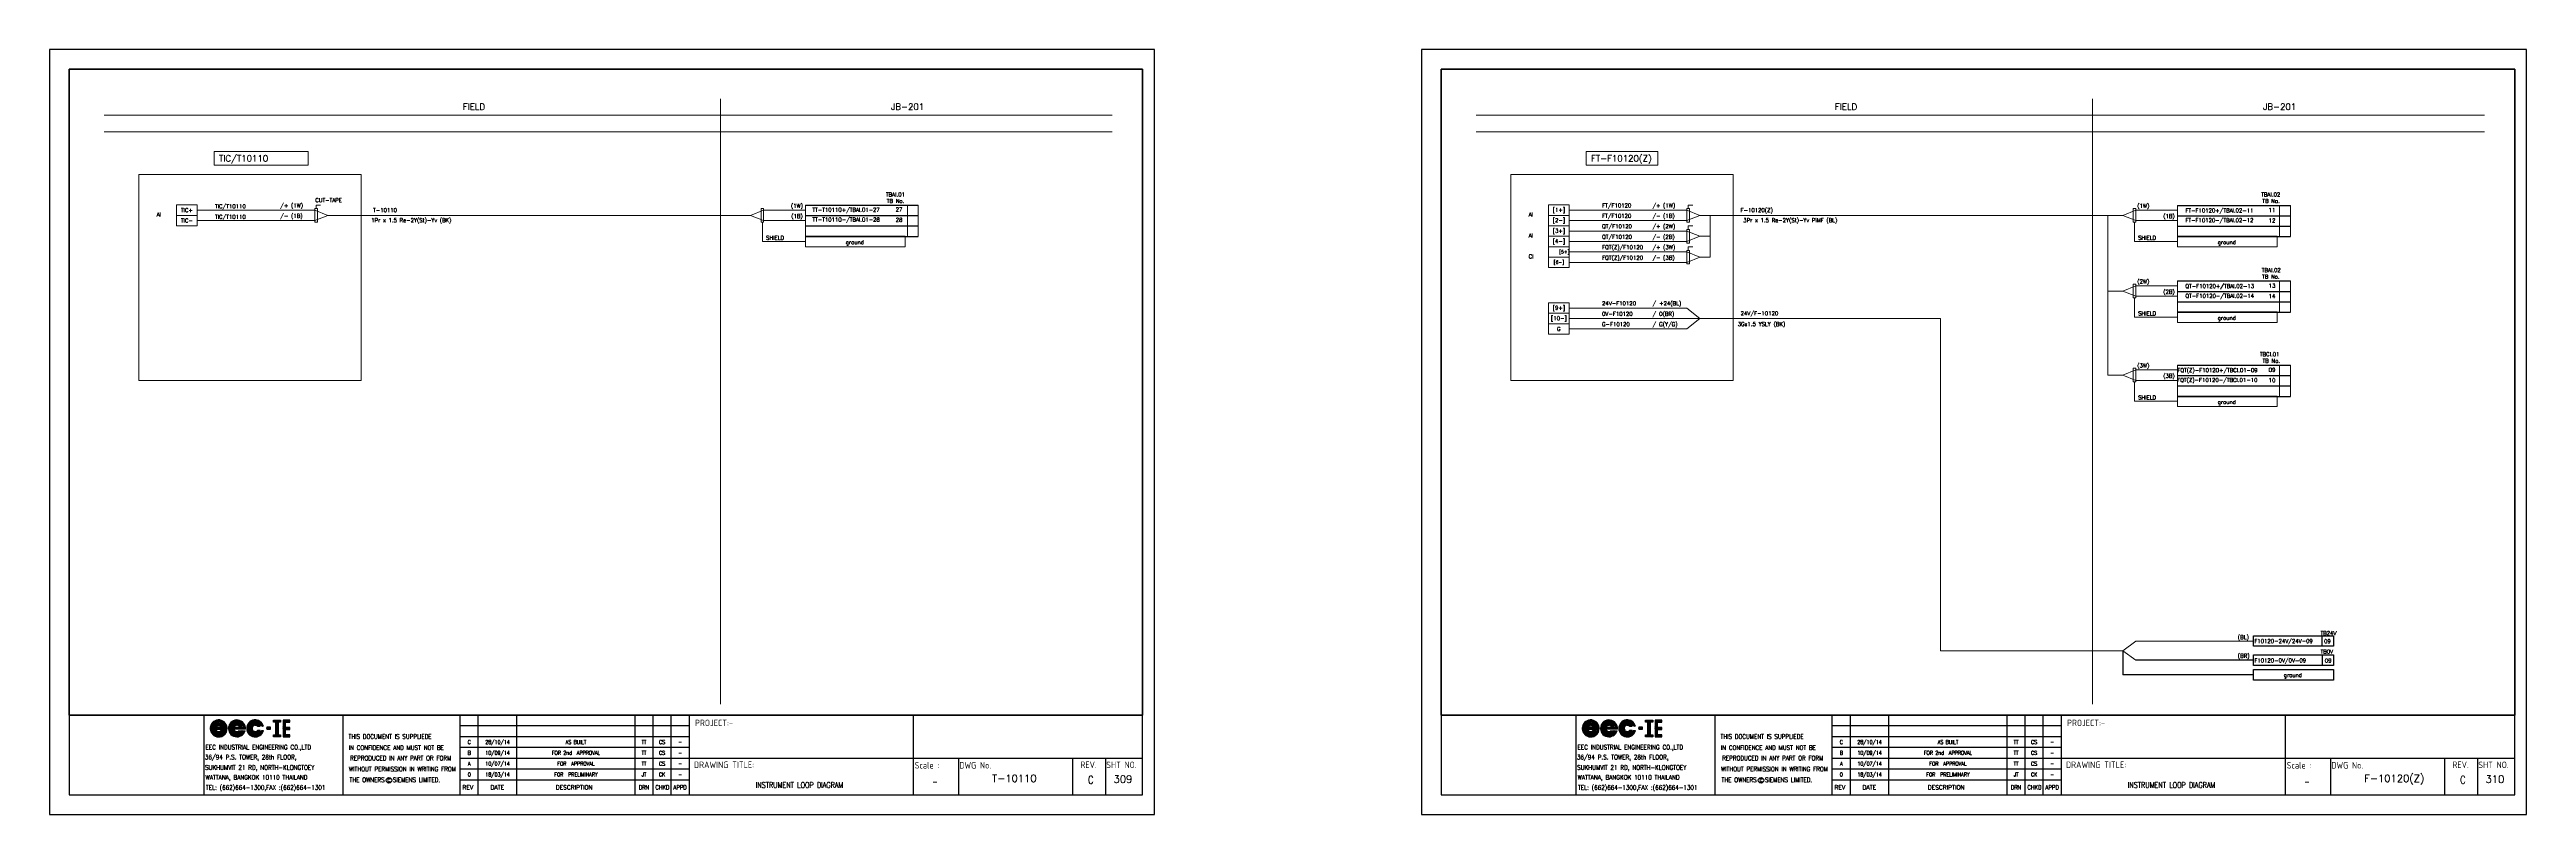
# Model space of a CAD drawing. Header units: millimetres. Extents: x -14942 to 24072, y -50285 to 2207.
# Drawn here: x 4777 to 5726, y -4898 to -4605 of the extents above; entities that cross this region are included whole.
import ezdxf
from ezdxf.enums import TextEntityAlignment as Align

# ---------------------------------------------------------------- set-up
doc = ezdxf.new("R2010")
doc.units = ezdxf.units.MM
doc.header["$MEASUREMENT"] = 0
doc.layers.get('0').update_dxf_attribs({"linetype": 'CONTINUOUS'})
for name, color, linetype in [('52049_PAPER A4$0$Frame_A1', 253, 'CONTINUOUS'), ('BORDER', 3, 'CONTINUOUS'), ('INSTRU', 4, 'CONTINUOUS'), ('INSTRUMENT', 1, 'CONTINUOUS'), ('LINE', 3, 'CONTINUOUS'), ('TEXT', 2, 'CONTINUOUS')]:
    doc.layers.add(name, color=color, linetype=linetype)
doc.styles.add('52049_PAPER A4$0$ISO Proportional', font='isocp.shx')
doc.styles.add('52049_PAPER A4$0$ROMANS', font='isocp.shx')
doc.styles.add('52049_PAPER A4$0$Romans-title', font='romans.shx')
doc.styles.add('ROMANS', font='romans')

# ---------------------------------------------------------------- blocks, each defined once
blk = doc.blocks.new('52049_PAPER A4$0$eec-ie')
at = {"layer": '52049_PAPER A4$0$Frame_A1', "color": 0, "lineweight": -3}
for p, q in [((0, 0), (0.87, 0.87)), ((0, -0.08), (0.3, 0.22)), ((0, -0.16), (0.26, 0.1)), ((0, -0.23), (0.24, 0)), ((0.01, 0.09), (0.78, 0.86)), ((0.04, 0.2), (0.68, 0.83)), ((0.09, 0.32), (0.55, 0.78)), ((0.26, 0.57), (0.3, 0.62)), ((0.34, -0.12), (1, 0.53)), ((0.35, -0.04), (0.92, 0.53)), ((0.35, -0.19), (1.07, 0.52)), ((0.36, 0.05), (0.82, 0.51)), ((0.37, -0.26), (0.66, 0.04)), ((0.39, -0.32), (0.74, 0.04)), ((0.4, 0.17), (0.7, 0.47)), ((0.41, -0.37), (0.82, 0.04)), ((1.69, 0.04), (0.64, 0.04)), ((0.65, 0.57), (0.96, 0.88)), ((0.68, -0.17), (0.9, 0.04)), ((0.76, -0.17), (0.98, 0.04)), ((0.77, 0.62), (1.03, 0.88)), ((0.84, -0.17), (1.05, 0.04)), ((0.87, 0.64), (1.1, 0.87)), ((0.87, 0.25), (1.13, 0.51)), ((0.92, -0.17), (1.13, 0.04)), ((0.95, 0.64), (1.17, 0.86)), ((0.96, 0.26), (1.19, 0.49)), ((1, -0.17), (1.21, 0.04)), ((1.03, 0.64), (1.23, 0.84)), ((1.03, 0.25), (1.24, 0.46)), ((1.07, -0.17), (1.29, 0.04)), ((1.09, 0.24), (1.29, 0.44)), ((1.1, 0.63), (1.29, 0.82)), ((1.15, 0.21), (1.34, 0.4)), ((1.15, -0.17), (1.37, 0.04)), ((1.16, 0.62), (1.35, 0.8)), ((1.19, 0.18), (1.38, 0.37)), ((1.22, 0.6), (1.4, 0.78)), ((1.22, 0.15), (1.54, 0.15)), ((1.23, -0.17), (1.44, 0.04)), ((1.25, 0.15), (1.42, 0.33)), ((1.28, 0.57), (1.45, 0.75)), ((1.31, -0.17), (1.52, 0.04)), ((1.32, 0.15), (1.46, 0.29)), ((1.33, 0.55), (1.5, 0.72)), ((1.38, 0.52), (1.54, 0.69)), ((1.39, -0.17), (1.6, 0.04)), ((1.4, 0.15), (1.49, 0.24)), ((1.42, 0.49), (1.59, 0.65)), ((1.46, 0.45), (1.63, 0.62)), ((1.46, -0.17), (1.68, 0.04)), ((1.48, 0.15), (1.52, 0.19)), ((1.5, 0.41), (1.67, 0.58)), ((1.54, 0.37), (1.71, 0.54)), ((1.54, -0.17), (1.9, 0.18)), ((1.57, 0.33), (1.74, 0.49)), ((1.6, 0.28), (1.77, 0.45)), ((1.62, -0.17), (1.91, 0.12)), ((1.63, 0.23), (1.8, 0.4)), ((1.65, 0.17), (1.83, 0.35)), ((1.67, 0.11), (1.86, 0.3)), ((1.69, 0.05), (1.88, 0.24)), ((1.7, -0.17), (1.93, 0.06)), ((2.09, -0.09), (2.37, 0.19)), ((2.1, -0.01), (2.51, 0.41)), ((2.1, -0.17), (2.34, 0.08)), ((2.11, 0.08), (2.88, 0.86)), ((2.13, 0.18), (2.78, 0.83)), ((2.18, 0.31), (2.65, 0.78)), ((2.31, 0.52), (2.45, 0.65)), ((2.44, -0.05), (3.02, 0.52)), ((2.44, -0.13), (3.1, 0.52)), ((2.45, -0.2), (2.78, 0.13)), ((2.46, 0.04), (2.93, 0.51)), ((2.46, -0.26), (2.76, 0.04)), ((2.48, -0.32), (2.84, 0.04)), ((2.49, 0.15), (2.81, 0.47)), ((2.56, 0.45), (2.97, 0.87)), ((2.72, -0.17), (2.92, 0.04)), ((2.73, 0.04), (3.79, 0.04)), ((2.77, 0.59), (3.06, 0.87)), ((2.79, -0.17), (3, 0.04)), ((2.84, 0.19), (3.17, 0.51)), ((2.87, -0.17), (3.08, 0.04)), ((2.89, 0.63), (3.13, 0.87)), ((2.95, -0.17), (3.15, 0.04)), ((2.98, 0.64), (3.2, 0.86)), ((2.98, 0.26), (3.23, 0.5)), ((3.03, -0.17), (3.23, 0.04)), ((3.06, 0.65), (3.27, 0.85)), ((3.07, 0.26), (3.29, 0.48)), ((3.11, -0.17), (3.31, 0.04)), ((3.14, 0.64), (3.33, 0.83)), ((3.14, 0.25), (3.34, 0.46)), ((3.18, -0.17), (3.39, 0.04)), ((3.2, 0.24), (3.39, 0.43)), ((3.21, 0.63), (3.39, 0.81)), ((3.25, 0.21), (3.44, 0.4)), ((3.26, -0.17), (3.47, 0.04)), ((3.27, 0.62), (3.44, 0.79)), ((3.29, 0.18), (3.48, 0.36)), ((3.62, 0.16), (3.31, 0.16)), ((3.33, 0.6), (3.5, 0.77)), ((3.34, -0.17), (3.54, 0.04)), ((3.36, 0.16), (3.52, 0.32)), ((3.38, 0.57), (3.55, 0.74)), ((3.42, -0.17), (3.62, 0.04)), ((3.43, 0.55), (3.59, 0.71)), ((3.43, 0.16), (3.55, 0.28)), ((3.48, 0.52), (3.64, 0.68)), ((3.5, -0.17), (3.7, 0.04)), ((3.51, 0.16), (3.58, 0.23)), ((3.52, 0.48), (3.68, 0.64)), ((3.57, 0.45), (3.72, 0.61)), ((3.57, -0.17), (3.78, 0.04)), ((3.59, 0.16), (3.61, 0.18)), ((3.6, 0.41), (3.76, 0.57)), ((3.64, 0.37), (3.8, 0.53)), ((3.65, -0.17), (3.99, 0.17)), ((3.67, 0.32), (3.83, 0.48)), ((3.7, 0.27), (3.87, 0.44)), ((3.73, 0.22), (3.9, 0.39)), ((3.73, -0.17), (4, 0.11)), ((3.75, 0.17), (3.92, 0.34)), ((3.77, 0.11), (3.95, 0.28)), ((3.79, 0.05), (3.97, 0.23)), ((3.81, -0.17), (4.02, 0.04)), ((4.18, -0.03), (4.57, 0.36)), ((4.18, -0.11), (4.47, 0.18)), ((4.18, -0.18), (4.43, 0.07)), ((4.19, 0.06), (5, 0.86)), ((4.21, 0.16), (4.9, 0.84)), ((4.25, 0.28), (4.78, 0.8)), ((4.34, 0.45), (4.61, 0.71)), ((4.53, -0.15), (5.2, 0.53)), ((4.53, -0.07), (5.13, 0.53)), ((4.54, 0.02), (5.04, 0.52)), ((4.54, -0.22), (4.86, 0.1)), ((4.57, 0.12), (4.93, 0.49)), ((4.69, 0.48), (5.08, 0.87)), ((4.69, 0.32), (4.73, 0.37)), ((4.88, 0.59), (5.16, 0.88)), ((4.96, 0.2), (5.27, 0.52)), ((4.99, 0.63), (5.24, 0.87)), ((5.08, 0.64), (5.31, 0.86)), ((5.09, 0.25), (5.33, 0.5)), ((5.16, 0.64), (5.37, 0.85)), ((5.17, 0.26), (5.39, 0.48)), ((5.24, 0.64), (5.43, 0.83)), ((5.24, 0.25), (5.44, 0.46)), ((5.3, 0.63), (5.49, 0.82)), ((5.3, 0.23), (5.49, 0.43)), ((5.35, 0.2), (5.54, 0.39)), ((5.37, 0.61), (5.55, 0.79)), ((5.39, 0.17), (5.58, 0.36)), ((5.4, 0.15), (5.72, 0.15)), ((5.42, 0.59), (5.6, 0.77)), ((5.46, 0.15), (5.62, 0.32)), ((5.48, 0.57), (5.65, 0.74)), ((5.53, 0.54), (5.7, 0.71)), ((5.53, 0.15), (5.65, 0.27)), ((5.58, 0.51), (5.74, 0.68)), ((5.61, 0.15), (5.68, 0.23)), ((5.62, 0.47), (5.79, 0.64)), ((5.66, 0.44), (5.83, 0.6)), ((5.69, 0.15), (5.71, 0.18)), ((5.7, 0.4), (5.87, 0.56)), ((5.73, 0.36), (5.9, 0.52)), ((5.77, 0.31), (5.94, 0.48)), ((5.8, 0.26), (5.97, 0.43)), ((5.82, 0.21), (6, 0.38)), ((5.85, 0.15), (6.02, 0.33)), ((6.09, 0.15), (5.85, 0.15)), ((5.92, 0.15), (6.05, 0.28)), ((6, 0.15), (6.07, 0.22)), ((6.08, 0.15), (6.09, 0.16)), ((6.9, 0.04), (6.46, 0.04)), ((6.46, 0.04), (6.46, -0.18)), ((6.46, -0.01), (6.51, 0.04)), ((6.46, -0.09), (6.59, 0.04)), ((6.46, -0.17), (6.66, 0.04)), ((6.52, -0.18), (6.74, 0.04)), ((6.6, -0.18), (6.82, 0.04)), ((6.68, -0.18), (6.9, 0.04)), ((6.9, -0.18), (6.9, 0.04)), ((7.23, 0.68), (7.41, 0.86)), ((7.27, 0.64), (7.49, 0.86)), ((7.35, 0.64), (7.57, 0.86)), ((7.43, 0.64), (7.65, 0.86)), ((7.5, 0.64), (7.72, 0.86)), ((7.51, 0.57), (7.8, 0.86)), ((7.51, 0.49), (7.88, 0.86)), ((7.51, 0.41), (7.96, 0.86)), ((7.51, 0.34), (7.78, 0.61)), ((7.51, 0.26), (7.78, 0.53)), ((7.51, 0.18), (7.78, 0.45)), ((7.51, 0.1), (7.78, 0.38)), ((7.51, 0.02), (7.78, 0.3)), ((7.51, -0.05), (7.78, 0.22)), ((7.51, -0.13), (7.78, 0.14)), ((7.51, -0.21), (7.78, 0.07)), ((7.82, 0.64), (8.04, 0.86)), ((7.89, 0.64), (8.06, 0.81)), ((7.97, 0.64), (8.06, 0.73)), ((8.05, 0.64), (8.06, 0.65)), ((8.33, 0.46), (8.74, 0.86)), ((8.33, 0.54), (8.66, 0.86)), ((8.33, 0.38), (8.82, 0.86)), ((8.33, 0.69), (8.5, 0.86)), ((8.33, 0.62), (8.58, 0.86)), ((8.33, 0.3), (8.61, 0.58)), ((8.33, 0.23), (8.61, 0.5)), ((8.33, 0.15), (8.61, 0.42)), ((8.33, 0.07), (8.61, 0.35)), ((8.33, -0.01), (8.61, 0.27)), ((8.33, -0.09), (8.61, 0.19)), ((8.33, -0.16), (8.61, 0.11)), ((8.33, -0.24), (8.61, 0.03)), ((8.33, -0.4), (8.74, 0.01)), ((8.33, -0.32), (8.66, 0.01)), ((8.33, -0.48), (8.82, 0.01)), ((8.67, 0.64), (8.89, 0.86)), ((8.68, -0.21), (8.9, 0.01)), ((8.75, 0.64), (8.97, 0.86)), ((8.75, -0.21), (8.97, 0.01)), ((8.83, 0.64), (9.05, 0.86)), ((8.83, -0.21), (9.05, 0.01)), ((8.91, 0.64), (9.11, 0.84)), ((8.99, 0.64), (9.11, 0.76)), ((9.06, 0.64), (9.11, 0.69)), ((0.02, -0.3), (0.23, -0.08)), ((0.03, -0.36), (0.23, -0.16)), ((0.05, -0.42), (0.24, -0.23)), ((0.07, -0.47), (0.26, -0.29)), ((0.1, -0.53), (0.27, -0.35)), ((0.12, -0.58), (0.3, -0.4)), ((0.15, -0.63), (0.32, -0.46)), ((0.19, -0.67), (0.35, -0.5)), ((0.22, -0.72), (0.39, -0.55)), ((0.26, -0.76), (0.42, -0.59)), ((0.3, -0.8), (0.46, -0.63)), ((0.34, -0.83), (0.5, -0.67)), ((0.38, -0.87), (0.55, -0.7)), ((0.42, -0.9), (0.59, -0.73)), ((0.44, -0.42), (0.64, -0.22)), ((0.47, -0.47), (0.66, -0.27)), ((0.47, -0.93), (0.65, -0.76)), ((0.5, -0.51), (0.69, -0.32)), ((0.52, -0.96), (0.7, -0.78)), ((0.54, -0.55), (0.73, -0.36)), ((0.58, -0.59), (0.78, -0.39)), ((0.58, -0.98), (0.76, -0.8)), ((0.62, -0.17), (1.94, -0.17)), ((0.63, -0.62), (0.83, -0.42)), ((0.63, -1.01), (0.82, -0.82)), ((0.68, -0.65), (0.89, -0.44)), ((0.69, -1.03), (0.89, -0.83)), ((0.73, -0.67), (0.96, -0.45)), ((0.75, -1.04), (0.96, -0.83)), ((0.79, -0.69), (1.04, -0.44)), ((0.82, -1.05), (1.04, -0.83)), ((0.85, -0.71), (1.19, -0.37)), ((0.89, -1.06), (1.14, -0.81)), ((0.92, -0.72), (1.29, -0.34)), ((0.96, -1.07), (1.25, -0.77)), ((1, -0.72), (1.37, -0.34)), ((1.04, -1.06), (1.76, -0.34)), ((1.09, -0.71), (1.45, -0.34)), ((1.13, -1.05), (1.84, -0.34)), ((1.2, -0.67), (1.53, -0.34)), ((1.54, -0.34), (1.22, -0.34)), ((1.23, -1.03), (1.9, -0.36)), ((1.35, -0.99), (1.86, -0.48)), ((1.53, -0.88), (1.76, -0.66)), ((1.65, -0.38), (1.68, -0.34)), ((1.91, -0.34), (1.66, -0.34)), ((1.78, -0.17), (1.94, -0.01)), ((1.85, -0.17), (1.94, -0.09)), ((1.93, -0.17), (1.94, -0.17)), ((2.1, -0.24), (2.32, -0.02)), ((2.11, -0.3), (2.32, -0.1)), ((2.13, -0.36), (2.32, -0.17)), ((2.15, -0.42), (2.33, -0.24)), ((2.17, -0.48), (2.35, -0.3)), ((2.2, -0.53), (2.37, -0.36)), ((2.22, -0.58), (2.39, -0.42)), ((2.25, -0.63), (2.42, -0.47)), ((2.29, -0.68), (2.45, -0.51)), ((2.32, -0.72), (2.48, -0.56)), ((2.36, -0.76), (2.52, -0.6)), ((2.4, -0.8), (2.56, -0.64)), ((2.44, -0.84), (2.6, -0.68)), ((2.48, -0.87), (2.64, -0.71)), ((2.51, -0.38), (2.71, -0.17)), ((2.53, -0.9), (2.69, -0.74)), ((2.54, -0.43), (2.73, -0.23)), ((2.57, -0.47), (2.76, -0.28)), ((2.58, -0.93), (2.74, -0.77)), ((2.6, -0.51), (2.79, -0.33)), ((2.63, -0.96), (2.8, -0.79)), ((2.64, -0.55), (2.83, -0.37)), ((2.68, -0.98), (2.86, -0.81)), ((2.69, -0.59), (2.87, -0.4)), ((4.02, -0.17), (2.71, -0.17)), ((2.73, -0.62), (2.93, -0.43)), ((2.74, -1.01), (2.92, -0.82)), ((2.78, -0.65), (2.99, -0.44)), ((2.8, -1.02), (2.99, -0.83)), ((2.84, -0.67), (3.06, -0.45)), ((2.86, -1.04), (3.06, -0.84)), ((2.9, -0.69), (3.14, -0.44)), ((2.92, -1.05), (3.14, -0.83)), ((2.96, -0.7), (3.32, -0.35)), ((2.99, -1.06), (3.24, -0.81)), ((3.03, -0.71), (3.39, -0.35)), ((3.07, -1.06), (3.36, -0.77)), ((3.11, -0.71), (3.47, -0.35)), ((3.15, -1.06), (3.86, -0.35)), ((3.2, -0.7), (3.55, -0.35)), ((3.24, -1.04), (3.94, -0.35)), ((3.31, -0.35), (3.62, -0.35)), ((3.32, -0.65), (3.62, -0.36)), ((3.35, -1.02), (3.98, -0.38)), ((3.48, -0.97), (3.93, -0.51)), ((3.74, -0.39), (3.78, -0.35)), ((3.76, -0.35), (3.99, -0.35)), ((3.89, -0.17), (4.02, -0.03)), ((3.96, -0.17), (4.03, -0.11)), ((4.19, -0.25), (4.42, -0.03)), ((4.21, -0.32), (4.41, -0.11)), ((4.22, -0.38), (4.42, -0.18)), ((4.24, -0.44), (4.43, -0.25)), ((4.26, -0.49), (4.45, -0.31)), ((4.29, -0.54), (4.47, -0.37)), ((4.32, -0.59), (4.49, -0.42)), ((4.35, -0.64), (4.52, -0.47)), ((4.38, -0.69), (4.55, -0.52)), ((4.42, -0.73), (4.58, -0.56)), ((4.45, -0.77), (4.62, -0.6)), ((4.49, -0.81), (4.66, -0.64)), ((4.53, -0.84), (4.7, -0.68)), ((4.56, -0.28), (4.8, -0.03)), ((4.58, -0.33), (4.8, -0.11)), ((4.58, -0.88), (4.75, -0.71)), ((4.6, -0.39), (4.81, -0.18)), ((4.62, -0.91), (4.8, -0.74)), ((4.63, -0.44), (4.83, -0.24)), ((4.66, -0.48), (4.86, -0.29)), ((4.67, -0.94), (4.85, -0.77)), ((4.7, -0.52), (4.89, -0.33)), ((4.72, -0.97), (4.9, -0.79)), ((4.74, -0.56), (4.93, -0.37)), ((4.78, -0.6), (4.98, -0.4)), ((4.78, -0.99), (4.96, -0.81)), ((4.83, -0.63), (5.03, -0.43)), ((4.83, -1.01), (5.03, -0.82)), ((4.88, -0.66), (5.09, -0.44)), ((4.89, -1.03), (5.1, -0.83)), ((4.93, -0.68), (5.17, -0.45)), ((4.96, -1.05), (5.17, -0.83)), ((4.99, -0.7), (5.26, -0.43)), ((5.02, -1.06), (5.26, -0.82)), ((5.06, -0.71), (5.43, -0.34)), ((5.09, -1.06), (5.36, -0.8)), ((5.13, -0.72), (5.5, -0.34)), ((5.17, -1.07), (5.49, -0.75)), ((5.21, -0.71), (5.58, -0.34)), ((5.25, -1.06), (5.97, -0.34)), ((5.3, -0.7), (5.66, -0.34)), ((5.35, -1.05), (6.05, -0.34)), ((5.72, -0.34), (5.4, -0.34)), ((5.43, -0.65), (5.71, -0.37)), ((5.45, -1.02), (6.07, -0.4)), ((5.58, -0.96), (6.02, -0.53)), ((5.81, -0.43), (5.89, -0.34)), ((5.85, -0.34), (6.09, -0.34)), ((6.46, -0.18), (6.9, -0.18)), ((6.75, -0.18), (6.9, -0.04)), ((6.83, -0.18), (6.9, -0.12)), ((7.23, -0.95), (7.34, -0.84)), ((7.23, -0.88), (7.26, -0.84)), ((7.23, -1.03), (7.42, -0.84)), ((7.28, -1.07), (7.5, -0.84)), ((7.35, -1.07), (7.78, -0.64)), ((7.43, -1.07), (7.78, -0.71)), ((7.51, -0.29), (7.78, -0.01)), ((7.51, -0.37), (7.78, -0.09)), ((7.51, -0.44), (7.78, -0.17)), ((7.51, -0.52), (7.78, -0.25)), ((7.51, -0.6), (7.78, -0.32)), ((7.51, -0.68), (7.78, -0.4)), ((7.51, -0.76), (7.78, -0.48)), ((7.51, -0.83), (7.78, -0.56)), ((7.51, -1.07), (7.78, -0.79)), ((7.59, -1.07), (7.81, -0.84)), ((7.67, -1.07), (7.89, -0.84)), ((7.74, -1.07), (7.96, -0.84)), ((7.82, -1.07), (8.04, -0.84)), ((7.9, -1.07), (8.06, -0.91)), ((7.98, -1.07), (8.06, -0.98)), ((8.06, -1.07), (8.06, -1.06)), ((8.33, -0.55), (8.61, -0.28)), ((8.33, -0.63), (8.61, -0.36)), ((8.33, -0.71), (8.61, -0.43)), ((8.33, -0.79), (8.61, -0.51)), ((8.33, -0.86), (8.61, -0.59)), ((8.33, -0.94), (8.61, -0.67)), ((8.33, -1.02), (8.61, -0.75)), ((8.37, -1.07), (8.61, -0.82)), ((8.45, -1.07), (8.67, -0.84)), ((8.52, -1.07), (8.74, -0.84)), ((8.6, -1.07), (8.82, -0.84)), ((8.68, -1.07), (8.9, -0.84)), ((8.76, -1.07), (8.98, -0.84)), ((8.84, -1.07), (9.06, -0.84)), ((8.91, -0.21), (9.11, -0.02)), ((8.91, -1.07), (9.11, -0.87)), ((8.99, -0.21), (9.11, -0.09)), ((8.99, -1.07), (9.11, -0.95)), ((9.07, -0.21), (9.11, -0.17)), ((9.07, -1.07), (9.11, -1.03))]:
    blk.add_line(p, q, dxfattribs=at)
for points in [[(7.23, 0.86), (8.06, 0.86), (8.06, 0.64), (7.78, 0.64), (7.78, -0.84), (8.06, -0.84), (8.06, -1.07), (7.23, -1.07), (7.23, -0.84), (7.51, -0.84), (7.51, 0.64), (7.23, 0.64)], [(8.61, 0.01), (8.61, 0.64), (9.11, 0.64), (9.11, 0.86), (8.33, 0.86), (8.33, -1.07), (9.11, -1.07), (9.11, -0.84), (8.61, -0.84), (8.61, -0.21), (9.11, -0.21), (9.11, 0.01)]]:
    blk.add_lwpolyline(points, close=True, dxfattribs=at)
for centre, radius, start, end in [((0.97, -0.09), 0.972, 355.3439, 345.1466), ((0.97, -0.09), 0.737, 10.5243, 340.256), ((0.97, -0.09), 0.623, 23.5697, 336.4303), ((0.97, -0.09), 0.354, 44.7876, 157.6107), ((3.06, -0.09), 0.967, 355.6074, 344.7747), ((3.06, -0.09), 0.742, 10.0766, 339.9937), ((3.06, -0.09), 0.618, 24.2545, 335.7455), ((3.06, -0.09), 0.358, 45.1096, 158.7579), ((5.15, -0.09), 0.972, 14.8534, 345.1466), ((5.15, -0.09), 0.737, 19.744, 340.256), ((5.15, -0.09), 0.623, 23.5697, 336.4303), ((5.15, -0.09), 0.354, 44.7876, 315.2124), ((0.97, -0.09), 0.354, 192.8901, 315.2124), ((3.06, -0.09), 0.358, 191.9242, 314.8904)]:
    blk.add_arc(centre, radius, start, end, dxfattribs=at)
blk = doc.blocks.new('52049_PAPER A4$0$eec logo')
at = {"color": 7, "xscale": 2.786697286423482, "yscale": 2.786697286423482, "zscale": 2.786697286423482}
blk.add_blockref('52049_PAPER A4$0$eec-ie', (50.01, 25.95), dxfattribs=at)
blk = doc.blocks.new('A$C089E5181')
at = {"color": 3}
for p, q in [((-415.5, 38.01), (-4.5, 38.01)), ((-363.94, 38.01), (-363.94, 7.5)), ((-310.77, 38.01), (-310.77, 7.5)), ((-265.75, 7.5), (-265.75, 38.01)), ((-258.85, 7.5), (-258.85, 38.01)), ((-244.11, 7.5), (-244.11, 38.01)), ((-198.84, 7.5), (-198.84, 38.01)), ((-191.95, 7.5), (-191.95, 38.01)), ((-185.05, 7.5), (-185.05, 38.01)), ((-178.16, 38.01), (-178.16, 7.5)), ((-92.38, 38.01), (-92.38, 7.5)), ((-178.16, 21.46), (-4.5, 21.46)), ((-75.06, 21.46), (-75.06, 7.5)), ((-31.4, 21.46), (-31.4, 7.5)), ((-18.75, 21.46), (-18.75, 7.5)), ((-265.75, 13.19), (-178.16, 13.19))]:
    blk.add_line(p, q, dxfattribs=at)
at = {"color": 7}
for p, q in [((-4.5, 38.01), (-96.38, 38.01)), ((-92.38, 38.01), (-92.38, 19.85))]:
    blk.add_line(p, q, dxfattribs=at)
at = {"color": 1}
for p, q in [((-178.16, 33.87), (-265.75, 33.87)), ((-265.75, 29.74), (-178.16, 29.74)), ((-178.16, 25.6), (-265.75, 25.6)), ((-265.75, 21.46), (-178.16, 21.46)), ((-178.16, 17.33), (-265.75, 17.33))]:
    blk.add_line(p, q, dxfattribs=at)
at = {"color": 7}
blk.add_lwpolyline([(0, 0), (0, 292.5), (-423, 292.5), (-423, 0)], close=True, dxfattribs=at)
blk.add_lwpolyline([(-415.5, 285), (-4.5, 285), (-4.5, 38.01), (-415.5, 38.01)], close=True)
at = {"color": 3}
blk.add_lwpolyline([(-4.5, 7.5), (-4.5, 285), (-415.5, 285), (-415.5, 7.5)], close=True, dxfattribs=at)
at = {"color": 2}
blk.add_circle((-293.05, 13.05), 1.05, dxfattribs=at)
at = {"color": 3, "xscale": 1.200000000000001, "yscale": 1.200000000000001, "zscale": 1.200000000000001}
blk.add_blockref('52049_PAPER A4$0$eec logo', (-421.49, 2.05), dxfattribs=at)
at = {"color": 2, "style": '52049_PAPER A4$0$Romans-title', "width": 0.8}
for s, p in [('THIS DOCUMENT IS SUPPLIEDE', (-292.63, 29.75)), ('IN CONFIDENCE AND MUST NOT BE', (-290.24, 25.51)), (' REPRODUCED IN ANY PART OR FORM', (-289.1, 21.53)), ('THE OWNERS   SIEMENS LIMITED. ', (-290.28, 13.22)), (' WITHOUT PERMISSION IN WRITING FROM ', (-287.9, 17.35))]:
    blk.add_text(s, height=1.75, dxfattribs=at).set_placement(p, align=Align.MIDDLE)
at = {"color": 2}
for s, height, style, width, p in [('28/10/14', 1.5, '52049_PAPER A4$0$Romans-title', 0.8, (-251.48, 27.67)), ('A', 1.5, '52049_PAPER A4$0$Romans-title', 0.8, (-262.3, 19.39)), ('C', 1.5, '52049_PAPER A4$0$Romans-title', 0.8, (-262.3, 27.67)), ('B', 1.5, '52049_PAPER A4$0$Romans-title', 0.8, (-262.3, 23.53)), ('10/09/14', 1.5, '52049_PAPER A4$0$Romans-title', 0.8, (-251.48, 23.53)), ('10/07/14', 1.5, '52049_PAPER A4$0$Romans-title', 0.8, (-251.48, 19.39)), ('FOR 2nd  APPROVAL', 1.5, '52049_PAPER A4$0$Romans-title', 0.8, (-221.48, 23.53)), ('FOR  APPROVAL', 1.5, '52049_PAPER A4$0$Romans-title', 0.8, (-221.48, 19.39)), ('AS BUILT', 1.5, '52049_PAPER A4$0$Romans-title', 0.8, (-221.48, 27.67)), ('TT', 1.5, '52049_PAPER A4$0$Romans-title', 0.8, (-195.39, 27.67)), ('TT', 1.5, '52049_PAPER A4$0$Romans-title', 0.8, (-195.39, 23.53)), ('TT', 1.5, '52049_PAPER A4$0$Romans-title', 0.8, (-195.39, 19.39)), ('CS', 1.5, '52049_PAPER A4$0$Romans-title', 0.8, (-188.5, 27.67)), ('CS', 1.5, '52049_PAPER A4$0$Romans-title', 0.8, (-188.5, 23.53)), ('CS', 1.5, '52049_PAPER A4$0$Romans-title', 0.8, (-188.5, 19.39)), ('-', 1.5, '52049_PAPER A4$0$Romans-title', 0.8, (-181.6, 27.67)), ('-', 1.5, '52049_PAPER A4$0$Romans-title', 0.8, (-181.6, 23.53)), ('-', 1.5, '52049_PAPER A4$0$Romans-title', 0.8, (-181.6, 19.39)), ('Scale :', 2.482, '52049_PAPER A4$0$ROMANS', 0.9, (-87.06, 18.78)), ('DWG No.', 2.482, '52049_PAPER A4$0$ROMANS', 0.9, (-68.61, 18.78)), ('REV.', 2.482, '52049_PAPER A4$0$ROMANS', 0.9, (-25.21, 18.99)), ('SHT NO.', 2.482, '52049_PAPER A4$0$ROMANS', 0.9, (-12.64, 18.96)), ('0', 1.5, '52049_PAPER A4$0$Romans-title', 0.8, (-262.3, 15.26)), ('18/03/14', 1.5, '52049_PAPER A4$0$Romans-title', 0.8, (-251.48, 15.26)), ('FOR  PRELIMINARY', 1.5, '52049_PAPER A4$0$Romans-title', 0.8, (-221.48, 15.26)), ('JT', 1.5, '52049_PAPER A4$0$Romans-title', 0.8, (-195.39, 15.26)), ('CK', 1.5, '52049_PAPER A4$0$Romans-title', 0.8, (-188.5, 15.26)), ('-', 1.5, '52049_PAPER A4$0$Romans-title', 0.8, (-181.6, 15.26)), ('-', 2.25, '52049_PAPER A4$0$Romans-title', 0.8, (-84, 12.48)), ('C', 3, '52049_PAPER A4$0$Romans-title', 0.8, (-24.36, 13.21))]:
    blk.add_text(s, height=height, dxfattribs=dict(at, style=style, width=width)).set_placement(p, align=Align.MIDDLE_CENTER)
at = {"color": 2, "style": '52049_PAPER A4$0$ISO Proportional'}
for s, height, p in [('PROJECT:-', 2.482, (-168.61, 35.02)), ('DRAWING TITLE:', 2.4821, (-164.78, 18.99))]:
    blk.add_text(s, height=height, dxfattribs=at).set_placement(p, align=Align.MIDDLE_CENTER)
at = {"color": 2, "style": '52049_PAPER A4$0$Romans-title'}
for s, height, width, p in [('36/94 P.S. TOWER, 28th FLOOR,', 1.75, 0.9, (-363.55, 21.03, -1.75)), ('EEC INDUSTRIAL ENGINEERING CO.,LTD', 1.75, 0.9, (-363.31, 24.81)), ('SUKHUMVIT 21 RD, NORTH-KLONGTOEY', 1.75, 0.9, (-363.45, 17.05, -1.75)), ('WATTANA, BANGKOK 10110 THAILAND ', 1.75, 0.9, (-363.25, 13.31, -1.75)), ('TEL: (662)664-1300,FAX :(662)664-1301', 1.75, 0.9, (-363.14, 9.42, -1.75)), ('DRN', 1.655, 0.8, (-197.44, 9.49)), ('CHKD', 1.655, 0.8, (-191.03, 9.49)), ('APPD', 1.655, 0.8, (-184.14, 9.49))]:
    blk.add_text(s, height=height, dxfattribs=dict(at, width=width)).set_placement(p)
blk.add_text('C', height=1.19, dxfattribs=at).set_placement((-293.05, 13.05), align=Align.MIDDLE)
for s, height, p in [('REV', 1.655, (-264.9, 9.49)), ('DATE', 1.655, (-254.17, 9.49)), ('DESCRIPTION', 1.6548, (-229.2, 9.49))]:
    blk.add_text(s, height=height, dxfattribs=at).set_placement(p)
at = {"layer": 'TEXT', "style": 'ROMANS', "width": 0.8}
blk.add_text('INSTRUMENT LOOP DIAGRAM ', height=2.25, dxfattribs=at).set_placement((-135.27, 11.24), align=Align.MIDDLE_CENTER)
blk = doc.blocks.new('Box')
at = {"layer": 'INSTRU', "color": 7, "lineweight": 13}
for p, q in [((660.48, -1853.29), (660.48, -1865.26)), ((699.59, -1853.29), (699.59, -1865.26)), ((703.72, -1853.29), (703.72, -1865.26))]:
    blk.add_line(p, q, dxfattribs=at)
at = {"layer": 'INSTRUMENT', "color": 7}
for p, q in [((660.48, -1853.29), (703.72, -1853.29)), ((660.48, -1857.28), (703.72, -1857.28)), ((660.48, -1861.27), (703.72, -1861.27)), ((660.48, -1865.26), (703.72, -1865.26))]:
    blk.add_line(p, q, dxfattribs=at)
blk = doc.blocks.new('AA')
at = {"layer": 'INSTRU', "color": 7, "lineweight": 13}
for p, q in [((660.4, -1836.06), (674.52, -1836.06)), ((660.4, -1836.06), (660.4, -1840.06)), ((667.71, -1836.06), (698.6, -1836.06)), ((698.6, -1836.06), (698.6, -1840.06)), ((660.41, -1840.06), (698.6, -1840.06))]:
    blk.add_line(p, q, dxfattribs=at)
at = {"layer": 'TEXT', "color": 7, "lineweight": 13, "style": 'ROMANS'}
blk.add_text('ground', height=1.5, dxfattribs=at).set_placement((675.86, -1839.1))
blk = doc.blocks.new('OO')
at = {"layer": 'INSTRUMENT', "color": 7}
blk.add_line((715.86, -2010.2), (715.86, -2014.19), dxfattribs=at)
blk.add_lwpolyline([(689.59, -2010.2), (720.26, -2010.2), (720.26, -2014.19), (689.59, -2014.19)], close=True, dxfattribs=at)
blk = doc.blocks.new('444')
at = {"layer": 'INSTRUMENT', "color": 7}
blk.add_lwpolyline([(850.71, -1511.74), (881.38, -1511.74), (881.38, -1515.73), (850.71, -1515.73)], close=True, dxfattribs=at)
at = {"layer": 'TEXT', "color": 7, "lineweight": 13, "style": 'ROMANS'}
blk.add_text('ground', height=1.5, dxfattribs=at).set_placement((862.34, -1514.57))

msp = doc.modelspace()

# ---------------------------------------------------------------- linework, layer by layer
at = {"layer": 'BORDER', "color": 7, "lineweight": 13, "ltscale": 2.5}
for p, q in [((5034.17, -4623.95), (5034.17, -4855.48)), ((5559.47, -4623.95), (5559.47, -4855.48))]:
    msp.add_line(p, q, dxfattribs=at)
at = {"layer": 'BORDER', "color": 7, "lineweight": 13}
for p, q in [((4798.14, -4630.25), (5184.17, -4630.25)), ((4798.14, -4636.55), (5184.17, -4636.55)), ((5323.44, -4630.25), (5709.47, -4630.25)), ((5323.44, -4636.55), (5709.47, -4636.55))]:
    msp.add_line(p, q, dxfattribs=at)
at = {"layer": 'INSTRU', "color": 7, "lineweight": 13}
for p, q in [((4825.84, -4664.51), (4833.84, -4664.51)), ((4825.84, -4664.51), (4825.84, -4668.51)), ((4833.84, -4664.51), (4833.84, -4668.51)), ((5351.14, -4664.51), (5359.14, -4664.51)), ((5351.14, -4664.51), (5351.14, -4668.51)), ((5359.14, -4664.51), (5359.14, -4668.51)), ((4825.84, -4668.51), (4833.84, -4668.51)), ((4825.84, -4668.51), (4825.84, -4672.51)), ((4825.84, -4672.51), (4833.84, -4672.51)), ((4825.84, -4672.51), (4833.84, -4672.51)), ((4833.84, -4668.51), (4833.84, -4672.51)), ((5351.14, -4668.51), (5359.14, -4668.51)), ((5351.14, -4668.51), (5351.14, -4672.51)), ((5351.14, -4672.51), (5359.14, -4672.51)), ((5351.14, -4672.51), (5351.14, -4676.51)), ((5351.14, -4672.51), (5359.14, -4672.51)), ((5359.14, -4668.51), (5359.14, -4672.51)), ((5359.14, -4672.51), (5359.14, -4676.51)), ((5351.14, -4676.51), (5359.14, -4676.51)), ((5351.14, -4676.51), (5351.14, -4680.51)), ((5351.14, -4680.51), (5359.14, -4680.51)), ((5351.14, -4680.51), (5351.14, -4684.51)), ((5351.14, -4680.51), (5359.14, -4680.51)), ((5351.14, -4680.51), (5359.14, -4680.51)), ((5351.14, -4684.51), (5359.14, -4684.51)), ((5351.14, -4684.51), (5351.14, -4688.51)), ((5359.14, -4676.51), (5359.14, -4680.51)), ((5359.14, -4680.51), (5359.14, -4684.51)), ((5359.14, -4684.51), (5359.14, -4688.51)), ((5351.14, -4688.51), (5359.14, -4688.51)), ((5351.14, -4701.96), (5359.14, -4701.96)), ((5351.14, -4701.96), (5359.14, -4701.96)), ((5351.14, -4701.96), (5359.14, -4701.96)), ((5351.14, -4701.96), (5351.14, -4705.96)), ((5359.14, -4701.96), (5359.14, -4705.96)), ((5351.14, -4705.96), (5351.14, -4709.96)), ((5351.14, -4705.96), (5359.14, -4705.96)), ((5351.14, -4709.96), (5359.14, -4709.96)), ((5351.14, -4709.96), (5351.14, -4713.96)), ((5359.14, -4705.96), (5359.14, -4709.96)), ((5359.14, -4709.96), (5359.14, -4713.96)), ((5351.14, -4713.96), (5359.14, -4713.96))]:
    msp.add_line(p, q, dxfattribs=at)
at = {"layer": 'INSTRUMENT', "color": 7}
for p, q in [((5570.99, -4835.04), (5570.99, -4844.24)), ((5621.05, -4844.24), (5570.99, -4844.24)), ((5621.05, -4838.68), (5576.04, -4838.68))]:
    msp.add_line(p, q, dxfattribs=at)
at = {"layer": 'LINE', "color": 7, "lineweight": 13}
for p, q in [((4840.32, -4644.11), (4876.29, -4644.11)), ((4840.32, -4644.11), (4840.32, -4649.32)), ((4876.29, -4644.11), (4876.29, -4649.32)), ((5365.62, -4644.11), (5393.02, -4644.11)), ((5365.62, -4644.11), (5365.62, -4649.32)), ((5393.02, -4644.11), (5393.02, -4649.32)), ((4840.32, -4649.32), (4876.29, -4649.32)), ((5365.62, -4649.32), (5393.02, -4649.32)), ((4879.36, -4664.57), (4881.07, -4664.57)), ((5404.66, -4664.57), (5406.37, -4664.57)), ((4833.84, -4666.51), (4878.86, -4666.51)), ((4833.84, -4670.51), (4878.86, -4670.51)), ((4878.86, -4665.91), (4878.86, -4671.11)), ((4878.86, -4665.91), (4879.86, -4665.91)), ((4883.86, -4668.51), (4878.86, -4666.51)), ((4878.86, -4670.51), (4883.86, -4668.51)), ((4878.86, -4671.11), (4879.86, -4671.11)), ((4879.86, -4665.91), (4879.86, -4671.11)), ((4883.86, -4668.51), (5045.69, -4668.51)), ((5045.69, -4668.51), (5050.69, -4666.51)), ((5045.69, -4668.51), (5050.69, -4670.51)), ((5050.69, -4665.91), (5049.69, -4665.91)), ((5049.69, -4665.91), (5049.69, -4671.11)), ((5050.69, -4671.11), (5049.69, -4671.11)), ((5050.19, -4671.11), (5050.19, -4678.51)), ((5050.69, -4665.91), (5050.69, -4671.11)), ((5066.63, -4666.51), (5050.69, -4666.51)), ((5066.63, -4670.51), (5050.69, -4670.51)), ((5359.14, -4666.51), (5404.16, -4666.51)), ((5359.14, -4670.51), (5404.16, -4670.51)), ((5359.14, -4674.51), (5404.16, -4674.51)), ((5404.16, -4665.91), (5404.16, -4671.11)), ((5404.16, -4665.91), (5405.16, -4665.91)), ((5409.16, -4668.51), (5404.16, -4666.51)), ((5404.16, -4670.51), (5409.16, -4668.51)), ((5404.16, -4671.11), (5405.16, -4671.11)), ((5404.16, -4673.91), (5404.16, -4679.11)), ((5404.16, -4673.91), (5405.16, -4673.91)), ((5409.16, -4676.51), (5404.16, -4674.51)), ((5404.66, -4672.57), (5406.37, -4672.57)), ((5405.16, -4665.91), (5405.16, -4671.11)), ((5405.16, -4673.91), (5405.16, -4679.11)), ((5409.16, -4668.51), (5570.99, -4668.51)), ((5413.06, -4676.51), (5413.06, -4668.51)), ((5565.28, -4729.61), (5565.28, -4668.51)), ((5570.99, -4668.51), (5575.99, -4666.51)), ((5570.99, -4668.51), (5575.99, -4670.51)), ((5575.99, -4665.91), (5574.99, -4665.91)), ((5574.99, -4665.91), (5574.99, -4671.11)), ((5575.99, -4671.11), (5574.99, -4671.11)), ((5575.49, -4671.11), (5575.49, -4678.51)), ((5575.99, -4665.91), (5575.99, -4671.11)), ((5591.93, -4666.51), (5575.99, -4666.51)), ((5591.93, -4670.51), (5575.99, -4670.51)), ((5066.63, -4678.51), (5050.19, -4678.51)), ((5359.14, -4678.51), (5404.16, -4678.51)), ((5359.14, -4682.51), (5404.16, -4682.51)), ((5404.16, -4678.51), (5409.16, -4676.51)), ((5404.16, -4679.11), (5405.16, -4679.11)), ((5404.16, -4681.91), (5404.16, -4687.11)), ((5404.16, -4681.91), (5405.16, -4681.91)), ((5409.16, -4684.51), (5404.16, -4682.51)), ((5404.16, -4686.51), (5409.16, -4684.51)), ((5404.66, -4680.57), (5406.37, -4680.57)), ((5405.16, -4681.91), (5405.16, -4687.11)), ((5409.16, -4676.51), (5413.06, -4676.51)), ((5409.16, -4684.51), (5413.06, -4684.51)), ((5413.06, -4684.51), (5413.06, -4676.51)), ((5591.93, -4678.51), (5575.49, -4678.51)), ((5359.14, -4686.51), (5404.16, -4686.51)), ((5404.16, -4687.11), (5405.16, -4687.11)), ((5570.99, -4697.44), (5565.28, -4697.44)), ((5570.99, -4697.44), (5575.99, -4695.44)), ((5570.99, -4697.44), (5575.99, -4699.44)), ((5575.99, -4694.84), (5574.99, -4694.84)), ((5574.99, -4694.84), (5574.99, -4700.04)), ((5575.99, -4700.04), (5574.99, -4700.04)), ((5575.49, -4700.04), (5575.49, -4707.44)), ((5575.99, -4694.84), (5575.99, -4700.04)), ((5591.93, -4695.44), (5575.99, -4695.44)), ((5591.93, -4699.44), (5575.99, -4699.44)), ((5359.14, -4703.96), (5404.16, -4703.96)), ((5359.14, -4707.96), (5404.16, -4707.96)), ((5359.14, -4711.96), (5404.16, -4711.96)), ((5409.16, -4707.96), (5404.16, -4703.96)), ((5404.16, -4707.96), (5409.16, -4707.96)), ((5404.16, -4711.96), (5409.16, -4707.96)), ((5409.16, -4707.96), (5501.25, -4707.96)), ((5591.93, -4707.44), (5575.49, -4707.44)), ((5565.28, -4729.61), (5570.99, -4729.61)), ((5570.99, -4729.61), (5575.99, -4727.61)), ((5570.99, -4729.61), (5575.99, -4731.61)), ((5574.99, -4727.01), (5574.99, -4732.21)), ((5575.99, -4727.01), (5574.99, -4727.01)), ((5575.99, -4727.01), (5575.99, -4732.21)), ((5591.93, -4727.61), (5575.99, -4727.61)), ((5591.93, -4731.61), (5575.99, -4731.61)), ((5575.99, -4732.21), (5574.99, -4732.21)), ((5575.49, -4732.21), (5575.49, -4739.61)), ((5591.93, -4739.61), (5575.49, -4739.61)), ((5570.99, -4835.04), (5501.25, -4835.04)), ((5570.99, -4835.05), (5575.99, -4831.39)), ((5576.03, -4838.68), (5570.99, -4835.05)), ((5621.01, -4831.39), (5575.99, -4831.39))]:
    msp.add_line(p, q, dxfattribs=at)
at = {"layer": 'LINE', "color": 7, "lineweight": 13, "ltscale": 8}
for p, q in [((4811.41, -4731.62), (4811.41, -4652.9)), ((4896.64, -4652.9), (4811.41, -4652.9)), ((4896.64, -4731.62), (4896.64, -4652.9)), ((5336.7, -4731.62), (5336.7, -4652.9)), ((5421.93, -4652.9), (5336.7, -4652.9)), ((5421.93, -4731.62), (5421.93, -4652.9)), ((4896.64, -4731.62), (4811.41, -4731.62)), ((5421.93, -4731.62), (5336.7, -4731.62))]:
    msp.add_line(p, q, dxfattribs=at)
at = {"layer": 'TEXT', "color": 7, "lineweight": 13}
for p, q in [((4879.36, -4665.91), (4879.36, -4664.57)), ((5404.66, -4665.91), (5404.66, -4664.57)), ((5404.66, -4673.91), (5404.66, -4672.57)), ((5404.66, -4681.91), (5404.66, -4680.57)), ((5501.25, -4707.96), (5501.25, -4835.04))]:
    msp.add_line(p, q, dxfattribs=at)

# ---------------------------------------------------------------- block references
at = {"layer": 'INSTRUMENT', "color": 1}
for name, p in [('Box', (4406.17, -2811.28)), ('Box', (4931.47, -2811.39)), ('AA', (4406.27, -2840.45)), ('AA', (4931.53, -2840.45)), ('Box', (4931.47, -2840.32)), ('AA', (4931.53, -2869.38)), ('Box', (4931.47, -2872.5)), ('AA', (4931.53, -2901.55)), ('OO', (4931.44, -2819.08)), ('OO', (4931.45, -2826.44))]:
    msp.add_blockref(name, p, dxfattribs=at)
at = {"layer": 'INSTRUMENT', "color": 7}
msp.add_blockref('444', (4770.34, -3330.51), dxfattribs=at)
at = {"layer": 'LINE', "color": 7, "lineweight": 13}
for p in [(5200.29, -4897.61), (5725.58, -4897.61)]:
    msp.add_blockref('A$C089E5181', p, dxfattribs=at)

# ---------------------------------------------------------------- texts
at = {"layer": 'TEXT', "color": 7, "lineweight": 13, "style": 'ROMANS'}
for s, height, p in [('FIELD', 2.4, (4935.5, -4628.18)), ('JB-201', 2.4, (5099.47, -4628.18)), ('FIELD', 2.4, (5460.8, -4628.18)), ('JB-201', 2.4, (5624.76, -4628.18)), ('TIC/T10110', 2.4, (4842.16, -4647.93)), ('FT-F10120(Z)', 2.4, (5367.45, -4647.93)), ('TIC/T10110', 1.5, (4840.64, -4665.81)), ('/+ (1W)', 1.5, (4865.63, -4665.46)), ('CUT-TAPE', 1.5, (4879.03, -4663.46)), ('(1W)', 1.5, (5061.12, -4665.59)), ('TT-T10110+/TBAI.01-27', 1.5, (5069.37, -4667.12)), ('TBAI.01', 1.5, (5097.5, -4661.27)), ('TB No.', 1.5, (5097.82, -4663.77)), ('27', 1.5, (5101.26, -4666.98)), ('FT/F10120', 1.5, (5371.69, -4665.46)), ('/+ (1W)', 1.5, (5390.93, -4665.46)), ('F-10120(Z)', 1.5, (5424.72, -4667.28)), ('(1W)', 1.5, (5576.58, -4665.59)), ('FT-F10120+/TBAI.02-11', 1.5, (5595, -4667.37)), ('TBAI.02', 1.5, (5624.05, -4661.27)), ('TB No.', 1.5, (5624.45, -4663.77)), ('AI', 1.5, (4818.26, -4668.95)), ('TIC/T10110', 1.5, (4840.64, -4669.81)), ('/- (1B)', 1.5, (4865.63, -4669.46)), (' 1Pr x 1.5 Re-2Y(St)-Yv (BK)', 1.5, (4899.42, -4671.14)), ('T-10110', 1.5, (4901.17, -4667.28)), ('(1B)', 1.5, (5061.22, -4669.54)), ('TT-T10110-/TBAI.01-28', 1.5, (5069.37, -4670.89)), ('28', 1.5, (5101.26, -4670.97)), ('AI', 1.5, (5343.55, -4668.95)), ('QT/F10120', 1.5, (5371.69, -4673.46)), ('FT/F10120', 1.5, (5371.69, -4669.46)), ('/- (1B)', 1.5, (5390.93, -4669.46)), ('/+ (2W)', 1.5, (5390.93, -4673.46)), (' 3Pr x 1.5 Re-2Y(St)-Yv PiMF (BL)', 1.5, (5424.72, -4671.14)), ('(1B)', 1.5, (5586.52, -4669.54)), ('FT-F10120-/TBAI.02-12', 1.5, (5595, -4671.14)), ('11', 1.5, (5626.88, -4667.23)), ('12', 1.5, (5626.88, -4671.22)), ('SHIELD', 1.5, (5051.63, -4677.82)), ('AI', 1.5, (5343.55, -4676.95)), ('CI', 1.5, (5343.55, -4684.95)), ('QT/F10120', 1.5, (5371.69, -4677.46)), ('FQT(Z)/F10120', 1.5, (5371.69, -4681.46)), ('FQT(Z)/F10120', 1.5, (5371.69, -4685.46)), ('/- (2B)', 1.5, (5390.93, -4677.46)), ('/+ (3W)', 1.5, (5390.93, -4681.46)), ('/- (3B)', 1.5, (5390.93, -4685.46)), ('SHIELD', 1.5, (5576.92, -4677.82)), ('(2W)', 1.5, (5576.58, -4694.52)), ('TBAI.02', 1.5, (5624.25, -4690.2)), ('TB No.', 1.5, (5624.37, -4692.7)), ('24V-F10120', 1.5, (5371.69, -4702.92)), ('/', 1.5, (5390.93, -4702.92)), ('+24(BL)', 1.5, (5393.53, -4702.92)), ('(2B)', 1.5, (5586.52, -4698.48)), ('QT-F10120+/TBAI.02-13', 1.5, (5595, -4696.3)), ('QT-F10120-/TBAI.02-14', 1.5, (5595, -4700.07)), ('13', 1.5, (5626.88, -4696.16)), ('14', 1.5, (5626.88, -4700.15)), ('0V-F10120', 1.5, (5371.69, -4706.92)), ('G-F10120', 1.5, (5371.69, -4710.92)), ('/', 1.5, (5390.93, -4706.92)), ('/', 1.5, (5390.93, -4710.92)), ('0(BR)', 1.5, (5393.53, -4706.92)), ('G(Y/G)', 1.5, (5393.53, -4710.92)), ('3Gx1.5 YSLY (BK)', 1.5, (5423.62, -4710.83)), ('24V/F-10120', 1.5, (5424.72, -4706.74)), ('SHIELD', 1.5, (5576.92, -4706.75)), ('TBCI.01', 1.5, (5623.54, -4722.38)), ('(3W)', 1.5, (5576.58, -4726.7)), ('(3B)', 1.5, (5586.52, -4730.65)), ('FQT(Z)-F10120-/TBCI.01-10', 1.5, (5591.85, -4732.24)), ('FQT(Z)-F10120+/TBCI.01-09', 1.5, (5591.93, -4728.47)), ('TB No.', 1.5, (5624.56, -4724.88)), ('09', 1.5, (5626.88, -4728.33)), ('10', 1.5, (5626.88, -4732.32)), ('SHIELD', 1.5, (5576.92, -4738.92)), ('(BL)', 1.5, (5615.07, -4830.56)), ('(BR)', 1.5, (5615.07, -4837.69)), ('F10120-24V/24V-09', 1.5, (5621.4, -4832.06)), ('TB24V', 1.5, (5646.75, -4829.03)), ('TB0V', 1.5, (5646.75, -4836.12)), ('F10120-0V/0V-09', 1.5, (5621.4, -4839.47)), ('T-10110', 2.8, (5138.16, -4885.22)), ('F-10120(Z)', 2.8, (5663.46, -4885.22))]:
    msp.add_text(s, height=height, dxfattribs=at).set_placement(p)
for s, height, p in [('[1+]', 1.5, (5355.14, -4666.51)), ('TIC+', 1.5, (4829.84, -4666.51)), ('TIC-', 1.5, (4829.84, -4670.51)), ('[2-]', 1.5, (5355.14, -4670.51)), ('[3+]', 1.5, (5355.14, -4674.51)), ('[4-]', 1.5, (5355.14, -4678.51)), ('[5+]', 1.25, (5357.21, -4682.51)), ('[6-]', 1.25, (5355.14, -4686.51)), ('[9+]', 1.5, (5355.14, -4703.96)), ('[10-]', 1.5, (5355.14, -4707.96)), ('G', 1.5, (5355.14, -4711.96)), ('09', 1.5, (5649.39, -4831.4)), ('09', 1.5, (5649.67, -4838.81)), ('309', 2.8, (5188.22, -4884.12)), ('310', 2.8, (5713.51, -4884.12))]:
    msp.add_text(s, height=height, dxfattribs=at).set_placement(p, align=Align.MIDDLE)

doc.saveas('drawing.dxf')
